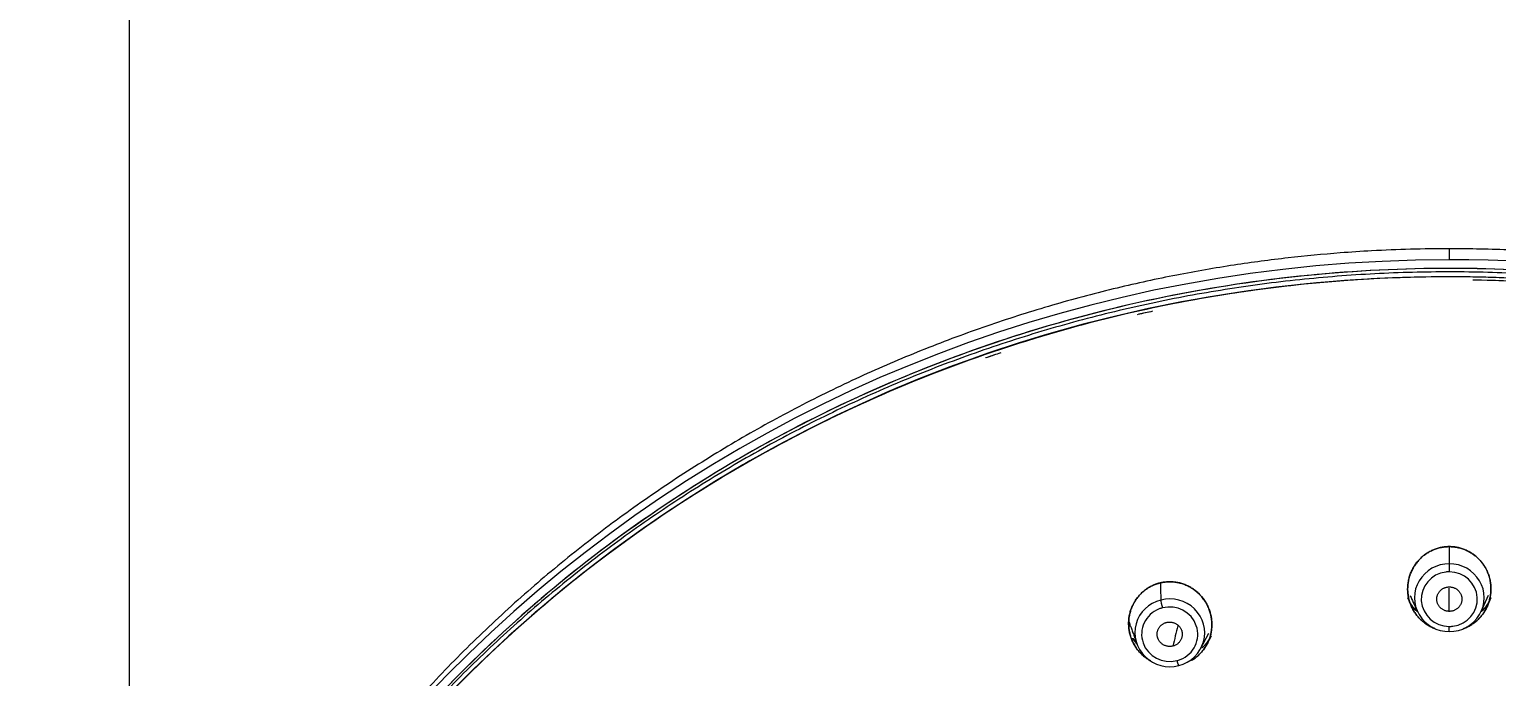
# Model space of a CAD drawing. Extents: x 6453 to 7582, y 0 to 827.
# Drawn here: x 6897.8 to 6962, y 535.9 to 564.2 of the extents above; entities that cross this region are included whole.
import ezdxf

# ---------------------------------------------------------------- set-up
doc = ezdxf.new("R2010")
doc.units = 0
doc.header["$LTSCALE"] = 30
doc.header["$MEASUREMENT"] = 0
doc.header["$PDMODE"] = 3
doc.header["$PDSIZE"] = -10
doc.linetypes.add('HIDDEN2', pattern=[4.7625, 3.175, -1.5875])
doc.layers.get('0').update_dxf_attribs({"linetype": 'CONTINUOUS'})
doc.layers.get('DEFPOINTS').update_dxf_attribs({"linetype": 'CONTINUOUS'})
doc.layers.add('1', color=7, linetype='CONTINUOUS')
doc.layers.add('2', color=1, linetype='HIDDEN2')
doc.styles.add('Daelim Dimension', font='')
doc.styles.get('Daelim Dimension').set_extended_font_data('나눔고딕')
doc.dimstyles.new('DEFAULT', dxfattribs={"dimscale": 2, "dimtxt": 2, "dimasz": 2, "dimexe": 0, "dimexo": 2, "dimgap": 1, "dimtad": 1, "dimdec": 1, "dimzin": 9, "dimdsep": 46, "dimtxsty": 'Daelim Dimension', "dimcen": 0.5, "dimclrd": 252, "dimclre": 252, "dimclrt": 3, "dimadec": 1, "dimazin": 0, "dimtfac": 1, "dimtdec": 1, "dimtix": 1, "dimtmove": 0, "dimatfit": 3, "dimfxl": 1, "dimtolj": 1, "dimtzin": 1, "dimlwd": 9, "dimlwe": 9, "dimarcsym": 0})

# ---------------------------------------------------------------- blocks, each defined once
blk = doc.blocks.new('*D58')
at = {"color": 5, "lineweight": 9, "ltscale": 0.5, "transparency": 16777216}
for p, q in [((6608.185, 641.796), (6608.185, 525.909)), ((6902.186, 641.796), (6902.186, 525.909)), ((6612.185, 527.909), (6898.186, 527.909))]:
    blk.add_line(p, q, dxfattribs=at)
at = {"color": 5, "ltscale": 0.5, "transparency": 16777216}
for points in [[(6612.185, 528.575), (6612.185, 527.242), (6608.185, 527.909)], [(6898.186, 528.575), (6898.186, 527.242), (6902.186, 527.909)]]:
    blk.add_solid(points, dxfattribs=at)
at = {"layer": 'DEFPOINTS', "color": 0, "ltscale": 0.5, "transparency": 16777216}
for p in [(6608.185, 645.796), (6902.186, 645.796), (6902.186, 527.909)]:
    blk.add_point(p, dxfattribs=at)
at = {"color": 7, "ltscale": 0.5, "transparency": 16777216, "insert": (6755.185, 535.352), "char_height": 10, "attachment_point": 5, "style": 'Daelim Dimension'}
blk.add_mtext('\\A1;294', dxfattribs=at)

msp = doc.modelspace()

# ---------------------------------------------------------------- linework, layer by layer
at = {"layer": '1', "color": 7, "linetype": 'Continuous', "lineweight": 13}
for p, q in [((6959.952, 540.831), (6959.952, 540.478)), ((6959.952, 537.86), (6959.952, 538.09))]:
    msp.add_line(p, q, dxfattribs=at)
at = {"layer": '1', "color": 7, "linetype": 'Continuous', "lineweight": 18}
for p, q in [((6961.348, 538.748), (6961.667, 539.451)), ((6958.117, 539.351), (6958.296, 538.957)), ((6958.117, 539.351), (6958.296, 538.957)), ((6961.616, 538.976), (6961.786, 539.351)), ((6961.616, 538.976), (6961.786, 539.351)), ((6949.07, 537.115), (6949.435, 537.788)), ((6949.338, 537.293), (6949.546, 537.677)), ((6949.338, 537.293), (6949.546, 537.677))]:
    msp.add_line(p, q, dxfattribs=at)
for centre, major_axis, ratio, start_param, end_param in [((6959.952, 496.519), (-59.628, 0), 0.953717, 3.141593, 6.283185), ((6959.952, 496.519), (-59.628, 0), 0.953717, 3.141593, 6.274276), ((6959.952, 496.762), (59.234, 0), 0.953717, 1.451049, 1.553454), ((6959.952, 496.762), (59.234, 0), 0.953717, 1.452324, 1.548829), ((6959.952, 496.762), (59.234, 0), 0.953717, 1.793235, 1.803544), ((6959.952, 496.762), (59.234, 0), 0.953717, 1.791883, 1.802831), ((6959.952, 496.762), (59.234, 0), 0.953717, 1.910014, 1.920421), ((6959.952, 496.762), (59.234, 0), 0.953717, 1.908627, 1.919769), ((6959.952, 539.347), (-1.526, 0), 0.97237, 4.712389, 7.853982), ((6959.952, 539.347), (-1.526, 0), 0.97237, 1.570796, 4.712389), ((6947.72, 537.811), (-1.522, 0.117), 0.971655, 1.906273, 5.047866), ((6947.72, 537.811), (-1.522, 0.117), 0.971655, 5.047866, 8.189459)]:
    msp.add_ellipse(centre, major_axis=major_axis, ratio=ratio, start_param=start_param, end_param=end_param, dxfattribs=at)
at = {"layer": '1', "color": 7, "linetype": 'Continuous', "lineweight": 13}
for centre, major_axis, ratio, start_param, end_param in [((6959.952, 539.284), (1.228, 0), 0.97237, 1.697437, 4.712389), ((6959.952, 539.284), (1.228, 0), 0.97237, 1.570796, 1.697437), ((6959.952, 539.284), (-1.228, 0), 0.97237, 1.697437, 4.712389), ((6947.715, 537.747), (1.224, -0.094), 0.971655, 2.032914, 5.047866), ((6947.715, 537.747), (1.224, -0.094), 0.971655, 1.906273, 2.032914), ((6947.403, 538.972), (0.074, -0.291), 0.077828, 3.46406, 4.938206), ((6947.715, 537.747), (-1.224, 0.094), 0.971655, 2.032914, 5.047866), ((6959.952, 539.284), (-1.228, 0), 0.97237, 1.570796, 1.697437), ((6947.715, 537.747), (-1.224, 0.094), 0.971655, 1.906273, 2.032914), ((6948.037, 536.664), (-0.074, 0.291), 0.077828, 1.796614, 3.27076)]:
    msp.add_ellipse(centre, major_axis=major_axis, ratio=ratio, start_param=start_param, end_param=end_param, dxfattribs=at)
at = {"layer": '1', "color": 7, "linetype": 'Continuous', "lineweight": 18}
for points, knots in [([(6962.419, 439.668), (6962.999, 439.691), (6964.676, 439.78), (6967.443, 440.04), (6970.703, 440.52), (6973.93, 441.172), (6977.115, 441.992), (6980.248, 442.979), (6983.318, 444.129), (6986.318, 445.439), (6989.237, 446.905), (6992.067, 448.523), (6994.799, 450.287), (6997.425, 452.192), (6999.937, 454.232), (7002.327, 456.402), (7004.588, 458.694), (7006.713, 461.101), (7008.695, 463.617), (7010.529, 466.233), (7012.208, 468.942), (7013.729, 471.735), (7015.085, 474.604), (7016.274, 477.54), (7017.291, 480.534), (7018.133, 483.576), (7018.799, 486.659), (7019.284, 489.772), (7019.59, 492.905), (7019.713, 496.05), (7019.655, 499.196), (7019.414, 502.335), (7018.993, 505.456), (7018.391, 508.55), (7017.612, 511.608), (7016.657, 514.62), (7015.53, 517.578), (7014.233, 520.471), (7012.77, 523.292), (7011.147, 526.031), (7009.368, 528.681), (7007.439, 531.234), (7005.364, 533.681), (7003.152, 536.015), (7000.807, 538.229), (6998.339, 540.316), (6995.753, 542.27), (6993.058, 544.085), (6990.263, 545.755), (6987.375, 547.276), (6984.403, 548.643), (6981.357, 549.85), (6978.245, 550.896), (6975.078, 551.776), (6971.865, 552.489), (6968.616, 553.031), (6965.34, 553.401), (6962.047, 553.598), (6958.749, 553.622), (6955.453, 553.471), (6952.172, 553.148), (6948.914, 552.652), (6945.69, 551.986), (6942.51, 551.151), (6939.382, 550.149), (6936.317, 548.985), (6933.324, 547.661), (6930.413, 546.181), (6927.591, 544.551), (6924.868, 542.774), (6922.252, 540.857), (6919.75, 538.805), (6917.371, 536.624), (6915.122, 534.322), (6913.01, 531.904), (6911.04, 529.379), (6909.22, 526.755), (6907.554, 524.038), (6906.048, 521.238), (6904.706, 518.363), (6903.532, 515.422), (6902.531, 512.423), (6901.704, 509.377), (6901.055, 506.291), (6900.585, 503.176), (6900.295, 500.041), (6900.188, 496.896), (6900.263, 493.75), (6900.519, 490.612), (6900.956, 487.493), (6901.573, 484.402), (6902.368, 481.348), (6903.339, 478.34), (6904.481, 475.388), (6905.793, 472.5), (6907.27, 469.686), (6908.907, 466.954), (6910.699, 464.313), (6912.642, 461.769), (6914.729, 459.332), (6916.953, 457.008), (6919.309, 454.805), (6921.788, 452.73), (6924.384, 450.788), (6927.088, 448.985), (6929.892, 447.328), (6932.788, 445.82), (6935.766, 444.468), (6938.818, 443.274), (6941.935, 442.243), (6945.107, 441.377), (6948.323, 440.68), (6951.575, 440.153), (6954.634, 439.822), (6956.606, 439.702), (6957.484, 439.668)], [0, 0, 0, 0, 0.004702, 0.013606, 0.022511, 0.031416, 0.040321, 0.049226, 0.058131, 0.067035, 0.07594, 0.084844, 0.093748, 0.102652, 0.111556, 0.120459, 0.129362, 0.138265, 0.147168, 0.15607, 0.164972, 0.173874, 0.182775, 0.191676, 0.200577, 0.209478, 0.218378, 0.227279, 0.236179, 0.245079, 0.253978, 0.262878, 0.271778, 0.280678, 0.289578, 0.298478, 0.307379, 0.316279, 0.32518, 0.334081, 0.342982, 0.351884, 0.360785, 0.369687, 0.37859, 0.387493, 0.396396, 0.405299, 0.414202, 0.423106, 0.43201, 0.440914, 0.449818, 0.458723, 0.467628, 0.476532, 0.485437, 0.494342, 0.503247, 0.512152, 0.521057, 0.529962, 0.538867, 0.547772, 0.556677, 0.565582, 0.574486, 0.583391, 0.592295, 0.601199, 0.610103, 0.619007, 0.62791, 0.636813, 0.645716, 0.654619, 0.663521, 0.672423, 0.681325, 0.690226, 0.699127, 0.708028, 0.716929, 0.725829, 0.734729, 0.743629, 0.752529, 0.761429, 0.770329, 0.779229, 0.788129, 0.797029, 0.805929, 0.814829, 0.82373, 0.832631, 0.841532, 0.850433, 0.859334, 0.868236, 0.877138, 0.886041, 0.894944, 0.903847, 0.91275, 0.921653, 0.930557, 0.939461, 0.948365, 0.95727, 0.966174, 0.975079, 0.983983, 0.992888, 1, 1, 1, 1]), ([(6995.778, 451.033), (6996.33, 451.416), (6997.748, 452.443), (6999.935, 454.234), (7002.327, 456.401), (7004.588, 458.694), (7006.713, 461.101), (7008.695, 463.617), (7010.529, 466.233), (7012.208, 468.942), (7013.729, 471.735), (7015.085, 474.604), (7016.274, 477.54), (7017.291, 480.534), (7018.133, 483.576), (7018.799, 486.659), (7019.284, 489.772), (7019.59, 492.905), (7019.713, 496.05), (7019.655, 499.196), (7019.414, 502.335), (7018.993, 505.456), (7018.391, 508.55), (7017.612, 511.608), (7016.657, 514.62), (7015.53, 517.578), (7014.233, 520.471), (7012.77, 523.292), (7011.147, 526.031), (7009.368, 528.681), (7007.439, 531.234), (7005.364, 533.681), (7003.152, 536.015), (7000.807, 538.229), (6998.339, 540.316), (6995.753, 542.27), (6993.058, 544.085), (6990.263, 545.755), (6987.375, 547.276), (6984.403, 548.643), (6981.357, 549.85), (6978.245, 550.896), (6975.078, 551.776), (6971.865, 552.489), (6968.616, 553.031), (6965.34, 553.401), (6962.047, 553.598), (6958.749, 553.622), (6955.453, 553.471), (6952.172, 553.148), (6948.914, 552.652), (6945.69, 551.986), (6942.51, 551.151), (6939.382, 550.149), (6936.317, 548.985), (6933.324, 547.661), (6930.413, 546.181), (6927.591, 544.551), (6924.868, 542.774), (6922.252, 540.857), (6919.75, 538.805), (6917.371, 536.624), (6915.122, 534.322), (6913.01, 531.904), (6911.04, 529.379), (6909.22, 526.755), (6907.554, 524.038), (6906.048, 521.238), (6904.706, 518.363), (6903.532, 515.422), (6902.531, 512.423), (6901.704, 509.377), (6901.055, 506.291), (6900.585, 503.176), (6900.295, 500.041), (6900.188, 496.896), (6900.263, 493.75), (6900.519, 490.612), (6900.956, 487.493), (6901.573, 484.402), (6902.368, 481.348), (6903.339, 478.34), (6904.481, 475.388), (6905.793, 472.5), (6907.27, 469.686), (6908.907, 466.954), (6910.699, 464.313), (6912.642, 461.769), (6914.729, 459.332), (6916.954, 457.009), (6919.307, 454.804), (6921.793, 452.736), (6923.685, 451.284), (6924.774, 450.56), (6924.962, 450.437)], [0, 0, 0, 0, 0.006833, 0.017845, 0.028856, 0.039868, 0.050878, 0.061889, 0.072899, 0.083908, 0.094918, 0.105926, 0.116935, 0.127943, 0.138951, 0.149959, 0.160966, 0.171973, 0.18298, 0.193987, 0.204994, 0.216001, 0.227008, 0.238016, 0.249023, 0.26003, 0.271038, 0.282046, 0.293055, 0.304063, 0.315072, 0.326082, 0.337091, 0.348102, 0.359112, 0.370123, 0.381134, 0.392146, 0.403157, 0.414169, 0.425182, 0.436194, 0.447207, 0.45822, 0.469233, 0.480246, 0.491259, 0.502272, 0.513286, 0.524299, 0.535313, 0.546326, 0.557339, 0.568352, 0.579365, 0.590378, 0.601391, 0.612403, 0.623416, 0.634428, 0.645439, 0.656451, 0.667462, 0.678472, 0.689483, 0.700493, 0.711502, 0.722512, 0.73352, 0.744529, 0.755537, 0.766545, 0.777553, 0.78856, 0.799567, 0.810574, 0.821581, 0.832588, 0.843595, 0.854602, 0.865609, 0.876617, 0.887624, 0.898632, 0.90964, 0.920649, 0.931657, 0.942666, 0.953676, 0.964686, 0.975696, 0.986706, 0.997717, 1, 1, 1, 1]), ([(6959.311, 538), (6959.296, 538.006), (6959.226, 538.033), (6959.104, 538.09), (6958.953, 538.181), (6958.81, 538.286), (6958.678, 538.404), (6958.558, 538.535), (6958.451, 538.676), (6958.357, 538.827), (6958.279, 538.987), (6958.216, 539.155), (6958.169, 539.33), (6958.138, 539.511), (6958.126, 539.695), (6958.132, 539.88), (6958.156, 540.065), (6958.198, 540.246), (6958.257, 540.421), (6958.333, 540.589), (6958.426, 540.748), (6958.533, 540.897), (6958.655, 541.035), (6958.789, 541.16), (6958.934, 541.27), (6959.088, 541.364), (6959.224, 541.43), (6959.336, 541.474), (6959.421, 541.502), (6959.508, 541.527), (6959.579, 541.543), (6959.635, 541.554), (6959.674, 541.56), (6959.714, 541.566), (6959.753, 541.571), (6959.793, 541.575), (6959.832, 541.578), (6959.872, 541.58), (6959.912, 541.581), (6959.938, 541.582), (6959.952, 541.582)], [0, 0, 0, 0, 0.009722, 0.044171, 0.078642, 0.113118, 0.147881, 0.182516, 0.217147, 0.251719, 0.28643, 0.321532, 0.356969, 0.392996, 0.428947, 0.465121, 0.501692, 0.537997, 0.574193, 0.610133, 0.646089, 0.681915, 0.717924, 0.753769, 0.789146, 0.824387, 0.859823, 0.877365, 0.894883, 0.912415, 0.930002, 0.937825, 0.945629, 0.953416, 0.961192, 0.968958, 0.976718, 0.984476, 0.992236, 1, 1, 1, 1]), ([(6959.311, 538), (6959.296, 538.006), (6959.226, 538.033), (6959.104, 538.09), (6958.953, 538.181), (6958.81, 538.286), (6958.678, 538.404), (6958.558, 538.535), (6958.451, 538.676), (6958.357, 538.827), (6958.279, 538.987), (6958.216, 539.155), (6958.169, 539.33), (6958.138, 539.511), (6958.126, 539.695), (6958.132, 539.88), (6958.156, 540.065), (6958.198, 540.246), (6958.257, 540.421), (6958.333, 540.589), (6958.426, 540.748), (6958.533, 540.897), (6958.655, 541.035), (6958.789, 541.16), (6958.934, 541.27), (6959.088, 541.364), (6959.224, 541.43), (6959.336, 541.474), (6959.421, 541.502), (6959.508, 541.527), (6959.579, 541.543), (6959.635, 541.554), (6959.674, 541.56), (6959.714, 541.566), (6959.753, 541.571), (6959.793, 541.575), (6959.832, 541.578), (6959.872, 541.58), (6959.912, 541.581), (6959.938, 541.582), (6959.952, 541.582)], [0, 0, 0, 0, 0.009722, 0.044171, 0.078642, 0.113118, 0.147881, 0.182516, 0.217147, 0.251719, 0.28643, 0.321532, 0.356969, 0.392996, 0.428947, 0.465121, 0.501692, 0.537997, 0.574193, 0.610133, 0.646089, 0.681915, 0.717924, 0.753769, 0.789146, 0.824387, 0.859823, 0.877365, 0.894883, 0.912415, 0.930002, 0.937825, 0.945629, 0.953416, 0.961192, 0.968958, 0.976718, 0.984476, 0.992236, 1, 1, 1, 1]), ([(6959.952, 541.582), (6959.944, 541.582), (6959.93, 541.582), (6959.908, 541.581), (6959.886, 541.58), (6959.864, 541.58), (6959.842, 541.578), (6959.82, 541.577), (6959.798, 541.575), (6959.776, 541.573), (6959.754, 541.571), (6959.732, 541.568), (6959.71, 541.565), (6959.688, 541.562), (6959.666, 541.559), (6959.644, 541.555), (6959.622, 541.551), (6959.577, 541.542), (6959.511, 541.527), (6959.424, 541.503), (6959.337, 541.474), (6959.228, 541.431), (6959.096, 541.368), (6958.943, 541.275), (6958.794, 541.164), (6958.658, 541.038), (6958.534, 540.899), (6958.429, 540.754), (6958.353, 540.623), (6958.299, 540.513), (6958.256, 540.412), (6958.216, 540.301), (6958.182, 540.182), (6958.16, 540.076), (6958.144, 539.977), (6958.134, 539.885), (6958.129, 539.789), (6958.128, 539.675), (6958.137, 539.521), (6958.168, 539.33), (6958.219, 539.145), (6958.285, 538.973), (6958.364, 538.815), (6958.461, 538.66), (6958.567, 538.524), (6958.683, 538.399), (6958.813, 538.282), (6958.958, 538.177), (6959.109, 538.088), (6959.228, 538.033), (6959.296, 538.006), (6959.311, 538)], [0, 0, 0, 0, 0.004264, 0.008536, 0.012816, 0.017105, 0.021402, 0.025708, 0.030022, 0.034345, 0.038676, 0.043016, 0.047364, 0.051721, 0.056086, 0.06046, 0.064842, 0.069233, 0.08694, 0.104665, 0.122411, 0.140176, 0.173558, 0.208301, 0.244782, 0.282064, 0.31727, 0.353901, 0.386821, 0.406106, 0.425802, 0.451166, 0.475337, 0.49832, 0.514484, 0.534168, 0.552518, 0.571091, 0.600965, 0.643067, 0.684331, 0.713603, 0.75106, 0.787857, 0.821004, 0.852143, 0.887875, 0.9232, 0.957195, 0.990301, 1, 1, 1, 1]), ([(6959.952, 541.582), (6959.944, 541.582), (6959.93, 541.582), (6959.908, 541.581), (6959.886, 541.58), (6959.864, 541.58), (6959.842, 541.578), (6959.82, 541.577), (6959.798, 541.575), (6959.776, 541.573), (6959.754, 541.571), (6959.732, 541.568), (6959.71, 541.565), (6959.688, 541.562), (6959.666, 541.559), (6959.644, 541.555), (6959.622, 541.551), (6959.577, 541.542), (6959.511, 541.527), (6959.424, 541.503), (6959.337, 541.474), (6959.228, 541.431), (6959.096, 541.368), (6958.943, 541.275), (6958.794, 541.164), (6958.658, 541.038), (6958.534, 540.899), (6958.429, 540.754), (6958.353, 540.623), (6958.299, 540.513), (6958.256, 540.412), (6958.216, 540.301), (6958.182, 540.182), (6958.16, 540.076), (6958.144, 539.977), (6958.134, 539.885), (6958.129, 539.789), (6958.128, 539.675), (6958.137, 539.521), (6958.168, 539.33), (6958.219, 539.145), (6958.285, 538.973), (6958.364, 538.815), (6958.461, 538.66), (6958.567, 538.524), (6958.683, 538.399), (6958.813, 538.282), (6958.958, 538.177), (6959.109, 538.088), (6959.228, 538.033), (6959.296, 538.006), (6959.311, 538)], [0, 0, 0, 0, 0.004264, 0.008536, 0.012816, 0.017105, 0.021402, 0.025708, 0.030022, 0.034345, 0.038676, 0.043016, 0.047364, 0.051721, 0.056086, 0.06046, 0.064842, 0.069233, 0.08694, 0.104665, 0.122411, 0.140176, 0.173558, 0.208301, 0.244782, 0.282064, 0.31727, 0.353901, 0.386821, 0.406106, 0.425802, 0.451166, 0.475337, 0.49832, 0.514484, 0.534168, 0.552518, 0.571091, 0.600965, 0.643067, 0.684331, 0.713603, 0.75106, 0.787857, 0.821004, 0.852143, 0.887875, 0.9232, 0.957195, 0.990301, 1, 1, 1, 1]), ([(6959.952, 541.582), (6959.959, 541.582), (6959.973, 541.582), (6959.994, 541.581), (6960.015, 541.581), (6960.036, 541.58), (6960.057, 541.579), (6960.078, 541.577), (6960.099, 541.576), (6960.12, 541.574), (6960.141, 541.572), (6960.162, 541.569), (6960.183, 541.567), (6960.204, 541.564), (6960.225, 541.561), (6960.246, 541.557), (6960.267, 541.554), (6960.288, 541.55), (6960.331, 541.541), (6960.396, 541.526), (6960.483, 541.502), (6960.568, 541.473), (6960.68, 541.429), (6960.816, 541.363), (6960.97, 541.269), (6961.114, 541.16), (6961.247, 541.037), (6961.368, 540.9), (6961.475, 540.752), (6961.568, 540.592), (6961.645, 540.423), (6961.705, 540.247), (6961.748, 540.065), (6961.772, 539.879), (6961.777, 539.692), (6961.763, 539.505), (6961.731, 539.321), (6961.683, 539.143), (6961.619, 538.974), (6961.54, 538.815), (6961.446, 538.666), (6961.339, 538.527), (6961.218, 538.398), (6961.086, 538.28), (6960.944, 538.176), (6960.794, 538.087), (6960.662, 538.026), (6960.58, 537.995), (6960.552, 537.985), (6960.552, 537.985)], [0, 0, 0, 0, 0.004097, 0.008192, 0.012284, 0.016375, 0.020465, 0.024554, 0.028644, 0.032734, 0.036825, 0.040917, 0.045012, 0.049109, 0.053209, 0.057312, 0.06142, 0.065532, 0.06965, 0.087096, 0.104514, 0.121945, 0.139427, 0.174339, 0.209349, 0.244372, 0.279422, 0.314747, 0.350138, 0.385979, 0.421878, 0.458108, 0.494162, 0.530647, 0.56686, 0.60314, 0.639772, 0.675499, 0.710494, 0.744568, 0.778651, 0.812768, 0.847021, 0.881482, 0.91542, 0.949169, 0.983067, 0.999972, 1, 1, 1, 1]), ([(6959.952, 541.582), (6959.959, 541.582), (6959.973, 541.582), (6959.994, 541.581), (6960.015, 541.581), (6960.036, 541.58), (6960.057, 541.579), (6960.078, 541.577), (6960.099, 541.576), (6960.12, 541.574), (6960.141, 541.572), (6960.162, 541.569), (6960.183, 541.567), (6960.204, 541.564), (6960.225, 541.561), (6960.246, 541.557), (6960.267, 541.554), (6960.288, 541.55), (6960.331, 541.541), (6960.396, 541.526), (6960.483, 541.502), (6960.568, 541.473), (6960.68, 541.429), (6960.816, 541.363), (6960.97, 541.269), (6961.114, 541.16), (6961.247, 541.037), (6961.368, 540.9), (6961.475, 540.752), (6961.568, 540.592), (6961.645, 540.423), (6961.705, 540.247), (6961.748, 540.065), (6961.772, 539.879), (6961.777, 539.692), (6961.763, 539.505), (6961.731, 539.321), (6961.683, 539.143), (6961.619, 538.974), (6961.54, 538.815), (6961.446, 538.666), (6961.339, 538.527), (6961.218, 538.398), (6961.086, 538.28), (6960.944, 538.176), (6960.794, 538.087), (6960.662, 538.026), (6960.58, 537.995), (6960.552, 537.985), (6960.552, 537.985)], [0, 0, 0, 0, 0.004097, 0.008192, 0.012284, 0.016375, 0.020465, 0.024554, 0.028644, 0.032734, 0.036825, 0.040917, 0.045012, 0.049109, 0.053209, 0.057312, 0.06142, 0.065532, 0.06965, 0.087096, 0.104514, 0.121945, 0.139427, 0.174339, 0.209349, 0.244372, 0.279422, 0.314747, 0.350138, 0.385979, 0.421878, 0.458108, 0.494162, 0.530647, 0.56686, 0.60314, 0.639772, 0.675499, 0.710494, 0.744568, 0.778651, 0.812768, 0.847021, 0.881482, 0.91542, 0.949169, 0.983067, 0.999972, 1, 1, 1, 1]), ([(6960.553, 537.985), (6960.58, 537.995), (6960.659, 538.025), (6960.789, 538.085), (6960.939, 538.173), (6961.083, 538.277), (6961.213, 538.392), (6961.329, 538.516), (6961.435, 538.651), (6961.533, 538.804), (6961.613, 538.962), (6961.68, 539.134), (6961.734, 539.323), (6961.762, 539.495), (6961.772, 539.619), (6961.775, 539.698), (6961.775, 539.778), (6961.77, 539.871), (6961.76, 539.968), (6961.744, 540.072), (6961.721, 540.181), (6961.687, 540.301), (6961.643, 540.423), (6961.59, 540.545), (6961.528, 540.662), (6961.451, 540.786), (6961.358, 540.912), (6961.241, 541.043), (6961.109, 541.164), (6960.962, 541.274), (6960.81, 541.367), (6960.677, 541.43), (6960.568, 541.473), (6960.481, 541.502), (6960.394, 541.527), (6960.322, 541.543), (6960.266, 541.554), (6960.226, 541.561), (6960.187, 541.566), (6960.148, 541.571), (6960.108, 541.575), (6960.069, 541.578), (6960.03, 541.58), (6959.991, 541.581), (6959.965, 541.582), (6959.952, 541.582)], [0, 0, 0, 0, 0.016842, 0.049395, 0.082868, 0.117654, 0.152891, 0.183617, 0.216315, 0.252519, 0.289407, 0.319296, 0.360134, 0.40369, 0.420082, 0.43307, 0.44932, 0.466827, 0.487244, 0.505784, 0.528237, 0.552336, 0.578084, 0.603931, 0.629561, 0.654971, 0.688886, 0.72057, 0.75706, 0.792966, 0.827326, 0.860569, 0.878205, 0.895835, 0.913458, 0.931075, 0.938833, 0.946567, 0.954275, 0.961958, 0.969616, 0.977249, 0.984858, 0.992441, 1, 1, 1, 1]), ([(6960.553, 537.985), (6960.58, 537.995), (6960.659, 538.025), (6960.789, 538.085), (6960.939, 538.173), (6961.083, 538.277), (6961.213, 538.392), (6961.329, 538.516), (6961.435, 538.651), (6961.533, 538.804), (6961.613, 538.962), (6961.68, 539.134), (6961.734, 539.323), (6961.762, 539.495), (6961.772, 539.619), (6961.775, 539.698), (6961.775, 539.778), (6961.77, 539.871), (6961.76, 539.968), (6961.744, 540.072), (6961.721, 540.181), (6961.687, 540.301), (6961.643, 540.423), (6961.59, 540.545), (6961.528, 540.662), (6961.451, 540.786), (6961.358, 540.912), (6961.241, 541.043), (6961.109, 541.164), (6960.962, 541.274), (6960.81, 541.367), (6960.677, 541.43), (6960.568, 541.473), (6960.481, 541.502), (6960.394, 541.527), (6960.322, 541.543), (6960.266, 541.554), (6960.226, 541.561), (6960.187, 541.566), (6960.148, 541.571), (6960.108, 541.575), (6960.069, 541.578), (6960.03, 541.58), (6959.991, 541.581), (6959.965, 541.582), (6959.952, 541.582)], [0, 0, 0, 0, 0.016842, 0.049395, 0.082868, 0.117654, 0.152891, 0.183617, 0.216315, 0.252519, 0.289407, 0.319296, 0.360134, 0.40369, 0.420082, 0.43307, 0.44932, 0.466827, 0.487244, 0.505784, 0.528237, 0.552336, 0.578084, 0.603931, 0.629561, 0.654971, 0.688886, 0.72057, 0.75706, 0.792966, 0.827326, 0.860569, 0.878205, 0.895835, 0.913458, 0.931075, 0.938833, 0.946567, 0.954275, 0.961958, 0.969616, 0.977249, 0.984858, 0.992441, 1, 1, 1, 1]), ([(6948.671, 536.6), (6948.675, 536.602), (6948.703, 536.619), (6948.756, 536.653), (6948.849, 536.719), (6948.959, 536.809), (6949.082, 536.93), (6949.196, 537.066), (6949.292, 537.209), (6949.373, 537.356), (6949.441, 537.511), (6949.497, 537.682), (6949.535, 537.853), (6949.558, 538.032), (6949.563, 538.225), (6949.549, 538.393), (6949.529, 538.514), (6949.516, 538.578), (6949.504, 538.63), (6949.488, 538.692), (6949.465, 538.767), (6949.438, 538.842), (6949.415, 538.898), (6949.402, 538.929), (6949.393, 538.948), (6949.379, 538.979), (6949.347, 539.046), (6949.292, 539.145), (6949.224, 539.249), (6949.156, 539.34), (6949.078, 539.435), (6948.971, 539.545), (6948.833, 539.664), (6948.675, 539.774), (6948.509, 539.865), (6948.336, 539.939), (6948.16, 539.993), (6948.002, 540.025), (6947.866, 540.04), (6947.75, 540.046), (6947.63, 540.045), (6947.536, 540.037), (6947.469, 540.028), (6947.429, 540.022), (6947.39, 540.016), (6947.351, 540.008), (6947.312, 539.999), (6947.287, 539.993), (6947.274, 539.99)], [0, 0, 0, 0, 0.002296, 0.019004, 0.035708, 0.067613, 0.100394, 0.134435, 0.168898, 0.198785, 0.230533, 0.265589, 0.301306, 0.330436, 0.369066, 0.411157, 0.426785, 0.438983, 0.44829, 0.457451, 0.47544, 0.492937, 0.503108, 0.509886, 0.511739, 0.515522, 0.528963, 0.553965, 0.58037, 0.599696, 0.618612, 0.650554, 0.686933, 0.722551, 0.759771, 0.794658, 0.829968, 0.864729, 0.886318, 0.907907, 0.931253, 0.954455, 0.962123, 0.96976, 0.977366, 0.984941, 0.992486, 1, 1, 1, 1]), ([(6948.671, 536.6), (6948.675, 536.602), (6948.703, 536.619), (6948.756, 536.653), (6948.849, 536.719), (6948.959, 536.809), (6949.082, 536.93), (6949.196, 537.066), (6949.292, 537.209), (6949.373, 537.356), (6949.441, 537.511), (6949.497, 537.682), (6949.535, 537.853), (6949.558, 538.032), (6949.563, 538.225), (6949.549, 538.393), (6949.529, 538.514), (6949.516, 538.578), (6949.504, 538.63), (6949.488, 538.692), (6949.465, 538.767), (6949.438, 538.842), (6949.415, 538.898), (6949.402, 538.929), (6949.393, 538.948), (6949.379, 538.979), (6949.347, 539.046), (6949.292, 539.145), (6949.224, 539.249), (6949.156, 539.34), (6949.078, 539.435), (6948.971, 539.545), (6948.833, 539.664), (6948.675, 539.774), (6948.509, 539.865), (6948.336, 539.939), (6948.16, 539.993), (6948.002, 540.025), (6947.866, 540.04), (6947.75, 540.046), (6947.63, 540.045), (6947.536, 540.037), (6947.469, 540.028), (6947.429, 540.022), (6947.39, 540.016), (6947.351, 540.008), (6947.312, 539.999), (6947.287, 539.993), (6947.274, 539.99)], [0, 0, 0, 0, 0.002296, 0.019004, 0.035708, 0.067613, 0.100394, 0.134435, 0.168898, 0.198785, 0.230533, 0.265589, 0.301306, 0.330436, 0.369066, 0.411157, 0.426785, 0.438983, 0.44829, 0.457451, 0.47544, 0.492937, 0.503108, 0.509886, 0.511739, 0.515522, 0.528963, 0.553965, 0.58037, 0.599696, 0.618612, 0.650554, 0.686933, 0.722551, 0.759771, 0.794658, 0.829968, 0.864729, 0.886318, 0.907907, 0.931253, 0.954455, 0.962123, 0.96976, 0.977366, 0.984941, 0.992486, 1, 1, 1, 1]), ([(6947.274, 539.99), (6947.281, 539.992), (6947.295, 539.995), (6947.316, 540), (6947.338, 540.005), (6947.359, 540.009), (6947.381, 540.014), (6947.402, 540.018), (6947.424, 540.021), (6947.445, 540.025), (6947.467, 540.028), (6947.489, 540.031), (6947.511, 540.033), (6947.532, 540.036), (6947.554, 540.038), (6947.576, 540.04), (6947.598, 540.041), (6947.643, 540.044), (6947.71, 540.046), (6947.8, 540.044), (6947.89, 540.038), (6948.011, 540.023), (6948.162, 539.993), (6948.34, 539.938), (6948.512, 539.863), (6948.732, 539.741), (6948.982, 539.55), (6949.186, 539.313), (6949.318, 539.104), (6949.401, 538.937), (6949.468, 538.763), (6949.518, 538.584), (6949.549, 538.402), (6949.562, 538.22), (6949.558, 538.04), (6949.537, 537.865), (6949.501, 537.694), (6949.448, 537.529), (6949.379, 537.369), (6949.296, 537.216), (6949.198, 537.07), (6949.087, 536.935), (6948.964, 536.812), (6948.851, 536.72), (6948.757, 536.653), (6948.704, 536.62), (6948.675, 536.603), (6948.672, 536.601)], [0, 0, 0, 0, 0.004168, 0.008334, 0.0125, 0.016667, 0.020834, 0.025003, 0.029173, 0.033346, 0.037522, 0.041702, 0.045886, 0.050075, 0.054269, 0.058469, 0.062675, 0.066888, 0.084022, 0.101111, 0.118197, 0.135316, 0.170704, 0.205958, 0.241445, 0.277529, 0.349238, 0.419564, 0.454683, 0.490049, 0.525773, 0.560939, 0.595775, 0.630869, 0.664962, 0.698649, 0.731656, 0.764612, 0.797784, 0.831103, 0.864752, 0.89795, 0.93103, 0.964333, 0.980894, 0.997427, 1, 1, 1, 1]), ([(6947.274, 539.99), (6947.281, 539.992), (6947.295, 539.995), (6947.316, 540), (6947.338, 540.005), (6947.359, 540.009), (6947.381, 540.014), (6947.402, 540.018), (6947.424, 540.021), (6947.445, 540.025), (6947.467, 540.028), (6947.489, 540.031), (6947.511, 540.033), (6947.532, 540.036), (6947.554, 540.038), (6947.576, 540.04), (6947.598, 540.041), (6947.643, 540.044), (6947.71, 540.046), (6947.8, 540.044), (6947.89, 540.038), (6948.011, 540.023), (6948.162, 539.993), (6948.34, 539.938), (6948.512, 539.863), (6948.732, 539.741), (6948.982, 539.55), (6949.186, 539.313), (6949.318, 539.104), (6949.401, 538.937), (6949.468, 538.763), (6949.518, 538.584), (6949.549, 538.402), (6949.562, 538.22), (6949.558, 538.04), (6949.537, 537.865), (6949.501, 537.694), (6949.448, 537.529), (6949.379, 537.369), (6949.296, 537.216), (6949.198, 537.07), (6949.087, 536.935), (6948.964, 536.812), (6948.851, 536.72), (6948.757, 536.653), (6948.704, 536.62), (6948.675, 536.603), (6948.672, 536.601)], [0, 0, 0, 0, 0.004168, 0.008334, 0.0125, 0.016667, 0.020834, 0.025003, 0.029173, 0.033346, 0.037522, 0.041702, 0.045886, 0.050075, 0.054269, 0.058469, 0.062675, 0.066888, 0.084022, 0.101111, 0.118197, 0.135316, 0.170704, 0.205958, 0.241445, 0.277529, 0.349238, 0.419564, 0.454683, 0.490049, 0.525773, 0.560939, 0.595775, 0.630869, 0.664962, 0.698649, 0.731656, 0.764612, 0.797784, 0.831103, 0.864752, 0.89795, 0.93103, 0.964333, 0.980894, 0.997427, 1, 1, 1, 1]), ([(6947.274, 539.99), (6947.267, 539.988), (6947.253, 539.985), (6947.233, 539.979), (6947.212, 539.973), (6947.192, 539.967), (6947.171, 539.96), (6947.151, 539.954), (6947.131, 539.947), (6947.11, 539.94), (6947.09, 539.932), (6947.07, 539.924), (6947.05, 539.916), (6947.03, 539.908), (6947.01, 539.9), (6946.99, 539.891), (6946.97, 539.882), (6946.93, 539.863), (6946.871, 539.834), (6946.795, 539.79), (6946.721, 539.743), (6946.627, 539.676), (6946.515, 539.584), (6946.39, 539.46), (6946.275, 539.319), (6946.173, 539.166), (6946.087, 539.002), (6946.019, 538.834), (6945.975, 538.685), (6945.948, 538.562), (6945.931, 538.45), (6945.919, 538.33), (6945.916, 538.204), (6945.921, 538.093), (6945.931, 537.992), (6945.949, 537.869), (6945.975, 537.753), (6946.007, 537.643), (6946.047, 537.528), (6946.114, 537.373), (6946.21, 537.207), (6946.317, 537.056), (6946.432, 536.922), (6946.566, 536.795), (6946.703, 536.688), (6946.809, 536.62), (6946.869, 536.586), (6946.883, 536.578)], [0, 0, 0, 0, 0.004839, 0.009688, 0.014545, 0.01941, 0.024284, 0.029167, 0.034059, 0.03896, 0.043869, 0.048787, 0.053714, 0.05865, 0.063594, 0.068548, 0.07351, 0.078481, 0.098515, 0.118562, 0.138623, 0.158698, 0.19725, 0.237192, 0.278952, 0.321496, 0.362631, 0.405745, 0.444981, 0.468181, 0.491879, 0.521936, 0.550598, 0.577866, 0.597457, 0.620137, 0.662502, 0.678645, 0.697757, 0.745346, 0.794107, 0.827473, 0.871246, 0.914269, 0.953, 0.989384, 1, 1, 1, 1]), ([(6946.883, 536.577), (6946.869, 536.585), (6946.804, 536.622), (6946.692, 536.695), (6946.553, 536.806), (6946.425, 536.931), (6946.307, 537.069), (6946.203, 537.217), (6946.114, 537.375), (6946.041, 537.541), (6945.983, 537.716), (6945.942, 537.897), (6945.92, 538.083), (6945.915, 538.271), (6945.93, 538.46), (6945.964, 538.646), (6946.011, 538.807), (6946.062, 538.943), (6946.114, 539.055), (6946.183, 539.18), (6946.272, 539.315), (6946.385, 539.454), (6946.511, 539.581), (6946.624, 539.675), (6946.72, 539.742), (6946.794, 539.789), (6946.87, 539.833), (6946.933, 539.865), (6946.983, 539.888), (6947.019, 539.904), (6947.054, 539.918), (6947.09, 539.932), (6947.127, 539.945), (6947.163, 539.958), (6947.2, 539.969), (6947.237, 539.98), (6947.261, 539.987), (6947.274, 539.99)], [0, 0, 0, 0, 0.010826, 0.050749, 0.091026, 0.131759, 0.172703, 0.21388, 0.254836, 0.295964, 0.33766, 0.379896, 0.422265, 0.465193, 0.508214, 0.551269, 0.594305, 0.6224, 0.650444, 0.678561, 0.719656, 0.760738, 0.80108, 0.841333, 0.861257, 0.881151, 0.901059, 0.921023, 0.929842, 0.938642, 0.947426, 0.956197, 0.96496, 0.973718, 0.982475, 0.991235, 1, 1, 1, 1]), ([(6946.883, 536.577), (6946.869, 536.585), (6946.804, 536.622), (6946.692, 536.695), (6946.553, 536.806), (6946.425, 536.931), (6946.307, 537.069), (6946.203, 537.217), (6946.114, 537.375), (6946.041, 537.541), (6945.983, 537.716), (6945.942, 537.897), (6945.92, 538.083), (6945.915, 538.271), (6945.93, 538.46), (6945.964, 538.646), (6946.011, 538.807), (6946.062, 538.943), (6946.114, 539.055), (6946.183, 539.18), (6946.272, 539.315), (6946.385, 539.454), (6946.511, 539.581), (6946.624, 539.675), (6946.72, 539.742), (6946.794, 539.789), (6946.87, 539.833), (6946.933, 539.865), (6946.983, 539.888), (6947.019, 539.904), (6947.054, 539.918), (6947.09, 539.932), (6947.127, 539.945), (6947.163, 539.958), (6947.2, 539.969), (6947.237, 539.98), (6947.261, 539.987), (6947.274, 539.99)], [0, 0, 0, 0, 0.010826, 0.050749, 0.091026, 0.131759, 0.172703, 0.21388, 0.254836, 0.295964, 0.33766, 0.379896, 0.422265, 0.465193, 0.508214, 0.551269, 0.594305, 0.6224, 0.650444, 0.678561, 0.719656, 0.760738, 0.80108, 0.841333, 0.861257, 0.881151, 0.901059, 0.921023, 0.929842, 0.938642, 0.947426, 0.956197, 0.96496, 0.973718, 0.982475, 0.991235, 1, 1, 1, 1]), ([(6947.274, 539.99), (6947.267, 539.988), (6947.253, 539.985), (6947.233, 539.979), (6947.212, 539.973), (6947.192, 539.967), (6947.171, 539.96), (6947.151, 539.954), (6947.131, 539.947), (6947.11, 539.94), (6947.09, 539.932), (6947.07, 539.924), (6947.05, 539.916), (6947.03, 539.908), (6947.01, 539.9), (6946.99, 539.891), (6946.97, 539.882), (6946.93, 539.863), (6946.871, 539.834), (6946.795, 539.79), (6946.721, 539.743), (6946.627, 539.676), (6946.515, 539.584), (6946.39, 539.46), (6946.275, 539.319), (6946.173, 539.166), (6946.087, 539.002), (6946.019, 538.834), (6945.975, 538.685), (6945.948, 538.562), (6945.931, 538.45), (6945.919, 538.33), (6945.916, 538.204), (6945.921, 538.093), (6945.931, 537.992), (6945.949, 537.869), (6945.975, 537.753), (6946.007, 537.643), (6946.047, 537.528), (6946.114, 537.373), (6946.21, 537.207), (6946.317, 537.056), (6946.432, 536.922), (6946.566, 536.795), (6946.703, 536.688), (6946.809, 536.62), (6946.869, 536.586), (6946.883, 536.578)], [0, 0, 0, 0, 0.004839, 0.009688, 0.014545, 0.01941, 0.024284, 0.029167, 0.034059, 0.03896, 0.043869, 0.048787, 0.053714, 0.05865, 0.063594, 0.068548, 0.07351, 0.078481, 0.098515, 0.118562, 0.138623, 0.158698, 0.19725, 0.237192, 0.278952, 0.321496, 0.362631, 0.405745, 0.444981, 0.468181, 0.491879, 0.521936, 0.550598, 0.577866, 0.597457, 0.620137, 0.662502, 0.678645, 0.697757, 0.745346, 0.794107, 0.827473, 0.871246, 0.914269, 0.953, 0.989384, 1, 1, 1, 1]), ([(6958.554, 538.728), (6958.513, 538.769), (6958.43, 538.856), (6958.314, 539.003), (6958.243, 539.112), (6958.21, 539.171)], [0, 0, 0, 0, 0.310156, 0.63898, 1, 1, 1, 1]), ([(6958.554, 538.728), (6958.513, 538.769), (6958.43, 538.856), (6958.356, 538.95), (6958.32, 539), (6958.32, 539)], [0, 0, 0, 0, 0.485319, 0.999848, 1, 1, 1, 1]), ([(6958.376, 538.926), (6958.391, 538.907), (6958.425, 538.866), (6958.46, 538.826), (6958.48, 538.805)], [0, 0, 0, 0, 0.457494, 1, 1, 1, 1]), ([(6961.365, 538.745), (6961.411, 538.791), (6961.5, 538.887), (6961.605, 539.027), (6961.665, 539.12), (6961.687, 539.159)], [0, 0, 0, 0, 0.37266, 0.745425, 1, 1, 1, 1]), ([(6961.365, 538.745), (6961.411, 538.791), (6961.5, 538.887), (6961.605, 539.027), (6961.665, 539.12), (6961.687, 539.159)], [0, 0, 0, 0, 0.37266, 0.745425, 1, 1, 1, 1]), ([(6961.584, 539.001), (6961.553, 538.958), (6961.483, 538.869), (6961.407, 538.786), (6961.365, 538.744)], [0, 0, 0, 0, 0.479076, 1, 1, 1, 1]), ([(6946.005, 538.093), (6945.986, 538.148), (6945.969, 538.203), (6945.942, 538.307), (6945.931, 538.354), (6945.923, 538.402)], [0, 0, 0, 0, 0.544844, 0.544844, 1, 1, 1, 1]), ([(6946.085, 537.58), (6946.091, 537.572), (6946.131, 537.509), (6946.189, 537.429), (6946.246, 537.361), (6946.262, 537.343)], [0, 0, 0, 0, 0.095077, 0.757852, 1, 1, 1, 1]), ([(6946.085, 537.58), (6946.091, 537.572), (6946.131, 537.509), (6946.189, 537.429), (6946.246, 537.361), (6946.262, 537.343)], [0, 0, 0, 0, 0.095077, 0.757852, 1, 1, 1, 1]), ([(6946.271, 537.333), (6946.252, 537.354), (6946.197, 537.42), (6946.141, 537.496), (6946.105, 537.551), (6946.1, 537.558)], [0, 0, 0, 0, 0.300721, 0.910753, 1, 1, 1, 1]), ([(6949.41, 537.461), (6949.381, 537.42), (6949.314, 537.334), (6949.219, 537.231), (6949.154, 537.169), (6949.131, 537.148)], [0, 0, 0, 0, 0.356862, 0.783309, 1, 1, 1, 1]), ([(6949.41, 537.461), (6949.381, 537.42), (6949.314, 537.334), (6949.219, 537.231), (6949.154, 537.169), (6949.131, 537.148)], [0, 0, 0, 0, 0.356862, 0.783309, 1, 1, 1, 1]), ([(6949.265, 537.282), (6949.268, 537.285), (6949.313, 537.335), (6949.38, 537.416), (6949.437, 537.5), (6949.457, 537.53)], [0, 0, 0, 0, 0.03213, 0.651794, 1, 1, 1, 1]), ([(6949.265, 537.282), (6949.268, 537.285), (6949.313, 537.335), (6949.38, 537.416), (6949.437, 537.5), (6949.457, 537.53)], [0, 0, 0, 0, 0.03213, 0.651794, 1, 1, 1, 1]), ([(6946.271, 537.333), (6946.252, 537.354), (6946.223, 537.389), (6946.194, 537.426), (6946.184, 537.44)], [0, 0, 0, 0, 0.617397, 1, 1, 1, 1])]:
    msp.add_open_spline(points, degree=3, knots=knots, dxfattribs=at)
for points, weights, knots in [([(7019.58, 496.519), (7019.58, 553.388), (6959.952, 553.388), (6900.323, 553.388), (6900.323, 496.519)], [1, 0.707106781187, 1, 0.707106781187, 1], [0, 0, 0, 0.5, 0.5, 1, 1, 1]), ([(7019.58, 496.519), (7019.58, 553.388), (6959.952, 553.388), (6900.852, 553.388), (6900.326, 497.026)], [1, 0.707106781187, 1, 0.708948655878, 0.996339416072], [0, 0, 0, 0.501577, 0.501577, 1, 1, 1]), ([(6959.952, 538.749), (6959.402, 538.749), (6959.402, 539.284), (6959.402, 539.819), (6959.952, 539.819)], [1, 0.707106781187, 1, 0.707106781187, 1], [0, 0, 0, 0.5, 0.5, 1, 1, 1]), ([(6959.952, 539.819), (6960.502, 539.819), (6960.502, 539.284), (6960.502, 538.749), (6959.952, 538.749)], [1, 0.707106781187, 1, 0.707106781187, 1], [0, 0, 0, 0.5, 0.5, 1, 1, 1]), ([(6947.857, 537.23), (6947.326, 537.095), (6947.184, 537.612), (6947.042, 538.129), (6947.573, 538.264)], [1, 0.707106781183, 1, 0.707106781183, 1], [0, 0, 0, 0.5, 0.5, 1, 1, 1]), ([(6947.573, 538.264), (6948.104, 538.4), (6948.246, 537.883), (6948.388, 537.366), (6947.857, 537.23)], [1, 0.70710678119, 1, 0.70710678119, 1], [0, 0, 0, 0.5, 0.5, 1, 1, 1])]:
    msp.add_rational_spline(points, weights, degree=2, knots=knots, dxfattribs=at)
at = {"layer": '1', "color": 7, "linetype": 'Continuous', "lineweight": 13}
for points, degree in [([(6959.952, 541.582), (6959.952, 540.831)], 1), ([(6947.31, 539.992), (6947.326, 539.246)], 1), ([(6959.952, 538.749), (6959.952, 539.087), (6959.952, 539.426), (6959.952, 539.764)], 3), ([(6948.066, 538.112), (6947.996, 537.818), (6947.927, 537.524), (6947.857, 537.23)], 3)]:
    msp.add_open_spline(points, degree=degree, dxfattribs=at)
at = {"layer": '1', "color": 7, "linetype": 'Continuous', "lineweight": 18}
for points in [[(6958.237, 539.449), (6958.556, 538.746)], [(6946.005, 538.094), (6946.278, 537.332)]]:
    msp.add_open_spline(points, degree=1, dxfattribs=at)
at = {"layer": '2', "color": 7, "linetype": 'Continuous', "lineweight": 18}
for start_param, end_param in [(4.712389, 6.214512), (4.712389, 6.214512), (2.930106, 4.712389)]:
    msp.add_ellipse((6959.952, 496.914), major_axis=(-59.996, 0), ratio=0.953717, start_param=start_param, end_param=end_param, dxfattribs=at)
for points, knots in [([(6959.952, 554.617), (6958.817, 554.617), (6957.225, 554.574), (6954.873, 554.419), (6952.866, 554.228), (6950.479, 553.909), (6947.981, 553.475), (6945.381, 552.909), (6942.72, 552.206), (6940.027, 551.363), (6937.323, 550.377), (6934.628, 549.247), (6931.958, 547.974), (6929.329, 546.557), (6926.752, 545), (6924.241, 543.305), (6921.806, 541.476), (6919.458, 539.515), (6917.207, 537.429), (6915.062, 535.221), (6913.03, 532.897), (6911.115, 530.458), (6909.326, 527.907), (6907.673, 525.253), (6906.164, 522.51), (6904.808, 519.685), (6903.609, 516.787), (6902.572, 513.825), (6901.702, 510.808), (6900.999, 507.744), (6900.635, 505.566), (6900.47, 504.417), (6900.454, 504.306)], [0, 0, 0, 0, 0.03946, 0.05546, 0.082036, 0.109665, 0.13934, 0.170353, 0.202419, 0.23531, 0.268863, 0.302957, 0.337499, 0.372418, 0.407657, 0.44317, 0.47892, 0.514876, 0.551012, 0.587307, 0.623741, 0.660339, 0.697303, 0.734401, 0.77158, 0.808831, 0.846149, 0.883526, 0.920958, 0.958442, 0.995976, 1, 1, 1, 1]), ([(6959.952, 554.617), (6958.817, 554.617), (6957.225, 554.574), (6954.873, 554.419), (6952.866, 554.228), (6950.479, 553.909), (6947.981, 553.475), (6945.381, 552.909), (6942.72, 552.206), (6940.027, 551.363), (6937.323, 550.377), (6934.628, 549.247), (6931.958, 547.974), (6929.329, 546.557), (6926.752, 545), (6924.241, 543.305), (6921.806, 541.476), (6919.458, 539.515), (6917.207, 537.429), (6915.062, 535.221), (6913.03, 532.897), (6911.115, 530.458), (6909.326, 527.907), (6907.673, 525.253), (6906.164, 522.51), (6904.808, 519.685), (6903.609, 516.787), (6902.572, 513.825), (6901.702, 510.808), (6900.999, 507.744), (6900.635, 505.566), (6900.47, 504.417), (6900.454, 504.306)], [0, 0, 0, 0, 0.03946, 0.05546, 0.082036, 0.109665, 0.13934, 0.170353, 0.202419, 0.23531, 0.268863, 0.302957, 0.337499, 0.372418, 0.407657, 0.44317, 0.47892, 0.514876, 0.551012, 0.587307, 0.623741, 0.660339, 0.697303, 0.734401, 0.77158, 0.808831, 0.846149, 0.883526, 0.920958, 0.958442, 0.995976, 1, 1, 1, 1]), ([(7019.789, 500.995), (7019.718, 501.986), (7019.513, 504.043), (7019.018, 507.152), (7018.329, 510.314), (7017.454, 513.44), (7016.398, 516.52), (7015.16, 519.545), (7013.745, 522.505), (7012.154, 525.39), (7010.391, 528.193), (7008.457, 530.906), (7006.349, 533.529), (7004.151, 535.962), (7001.889, 538.202), (6999.595, 540.249), (6997.195, 542.177), (6994.696, 543.98), (6992.106, 545.655), (6989.431, 547.196), (6986.682, 548.598), (6983.867, 549.859), (6980.999, 550.975), (6978.091, 551.941), (6975.163, 552.756), (6972.251, 553.415), (6969.403, 553.918), (6966.881, 554.246), (6964.652, 554.45), (6962.432, 554.583), (6960.861, 554.617), (6959.952, 554.617)], [0, 0, 0, 0, 0.034187, 0.071218, 0.108335, 0.145544, 0.182846, 0.220249, 0.257758, 0.295383, 0.333134, 0.371027, 0.409194, 0.447875, 0.482652, 0.517432, 0.552208, 0.586973, 0.621721, 0.656439, 0.691114, 0.725722, 0.760226, 0.794566, 0.82863, 0.862183, 0.894634, 0.925537, 0.947362, 0.969579, 1, 1, 1, 1]), ([(7018.494, 509.491), (7018.431, 509.763), (7018.113, 511.085), (7017.454, 513.44), (7016.398, 516.52), (7015.16, 519.545), (7013.745, 522.505), (7012.154, 525.39), (7010.391, 528.193), (7008.457, 530.906), (7006.349, 533.529), (7004.151, 535.962), (7001.889, 538.202), (6999.595, 540.249), (6997.195, 542.177), (6994.696, 543.98), (6992.106, 545.655), (6989.431, 547.196), (6986.682, 548.598), (6983.867, 549.859), (6980.999, 550.975), (6978.091, 551.941), (6975.163, 552.756), (6972.251, 553.415), (6969.403, 553.918), (6966.881, 554.246), (6964.652, 554.45), (6962.432, 554.583), (6960.861, 554.617), (6959.952, 554.617)], [0, 0, 0, 0, 0.010647, 0.051932, 0.093322, 0.134822, 0.17644, 0.218187, 0.260075, 0.302119, 0.344467, 0.387386, 0.425973, 0.464563, 0.503149, 0.541723, 0.580278, 0.6188, 0.657273, 0.695672, 0.733957, 0.77206, 0.809856, 0.847084, 0.883091, 0.917379, 0.941595, 0.966247, 1, 1, 1, 1])]:
    msp.add_open_spline(points, degree=3, knots=knots, dxfattribs=at)
at = {"layer": '2', "color": 7, "linetype": 'Continuous', "lineweight": 13}
for knots in [[0, 0, 0, 0, 0.431578, 1, 1, 1, 1], [0, 0, 0, 0, 0.431579, 1, 1, 1, 1]]:
    msp.add_open_spline([(6959.952, 554.617), (6959.952, 554.617), (6959.952, 554.557), (6959.952, 554.333), (6959.952, 554.134)], degree=3, knots=knots, dxfattribs=at)
at = {"layer": '2', "color": 7, "linetype": 'Continuous', "lineweight": 18}
for points, weights, knots in [([(7019.501, 500.826), (7016.991, 534.77), (6984.455, 548.738), (6983.009, 549.359), (6981.53, 549.906), (6927.32, 569.95), (6904.88, 518.796), (6901.202, 510.411), (6900.444, 501.351)], [0.925008169637, 0.825553196241, 1, 0.999647191397, 1, 0.716378052159, 1, 0.939059780537, 0.904307311186], [0, 0, 0, 0.343999, 0.343999, 0.358407, 0.358407, 0.886526, 0.886526, 1, 1, 1]), ([(6981.53, 549.906), (6927.32, 569.95), (6904.88, 518.796), (6901.688, 511.52), (6900.691, 503.69)], [1, 0.716378052159, 1, 0.946687935418, 0.913417875706], [0, 0, 0, 0.841773, 0.841773, 1, 1, 1])]:
    msp.add_rational_spline(points, weights, degree=2, knots=knots, dxfattribs=at)

# ---------------------------------------------------------------- dimensions: what is measured, and where the dimension line sits
at = {"color": 5, "ltscale": 0.5}
dim = msp.add_linear_dim(base=(6902.186, 527.909), p1=(6608.185, 645.796), p2=(6902.186, 645.796), dimstyle='DEFAULT', override={"dimtxt": 5, "dimexe": 1, "dimdec": 0, "dimclrd": 5, "dimclre": 5, "dimclrt": 7}, dxfattribs=at)
dim.commit()
dim.dimension.update_dxf_attribs({"geometry": '*D58', "text_midpoint": (6755.185, 535.352)})

doc.saveas('drawing.dxf')
